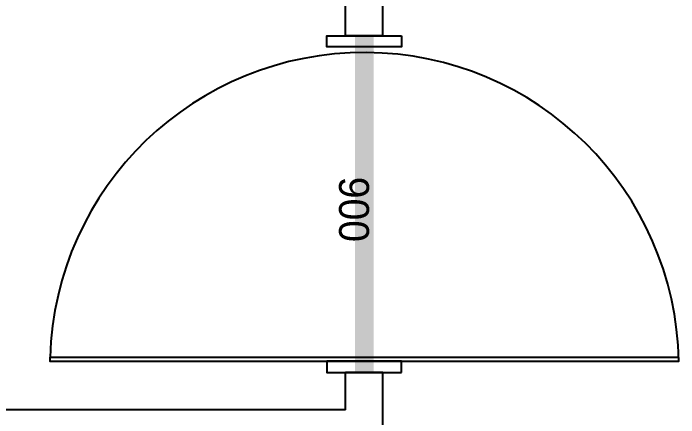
# Model space of a CAD drawing. Extents: x 11477420 to 23072185, y -28506554 to -14238804.
# Drawn here: x 11485309 to 11487086, y -14320450 to -14319369 of the extents above; entities that cross this region are included whole.
import ezdxf
from ezdxf.enums import TextEntityAlignment as Align

# ---------------------------------------------------------------- set-up
doc = ezdxf.new("R2010")
doc.units = 0
doc.header["$LTSCALE"] = 50
doc.header["$MEASUREMENT"] = 0
doc.linetypes.add('HIDDEN', pattern=[0.375, 0.25, -0.125])
doc.layers.get('0').update_dxf_attribs({"linetype": 'CONTINUOUS'})
for name, color, linetype in [('1.천장.벽체선(내벽)', 3, 'CONTINUOUS'), ('2.글자선', 60, 'CONTINUOUS'), ('3.기호.계단선', 30, 'CONTINUOUS'), ('CO-DO-FR', 7, 'CONTINUOUS'), ('CO-DOOR', 8, 'CONTINUOUS')]:
    doc.layers.add(name, color=color, linetype=linetype)
doc.styles.add('W-TEXT2', font='Dotum.ttf')

# ---------------------------------------------------------------- blocks, each defined once
blk = doc.blocks.new('flooor2')
at = {"layer": '1.천장.벽체선(내벽)', "ltscale": 30}
for p, q in [((11520696.1, -14280299.4), (11520696.1, -14279199.4)), ((11520596.1, -14280299.4), (11520596.1, -14279399.4)), ((11520696.1, -14280299.4), (11520596.1, -14280299.4)), ((11520596.1, -14281299.4), (11520596.1, -14281199.4)), ((11520696.1, -14281199.4), (11520596.1, -14281199.4)), ((11520696.1, -14282299.4), (11520696.1, -14281199.4)), ((11520596.1, -14281299.4), (11517596.1, -14281299.4))]:
    blk.add_line(p, q, dxfattribs=at)
at = {"layer": 'CO-DO-FR', "color": 8}
for points in [[(11520746.1, -14280299.4), (11520746.1, -14280329.4), (11520546.1, -14280329.4), (11520546.1, -14280299.4)], [(11520746.1, -14281199.4), (11520746.1, -14281169.4), (11520546.1, -14281169.4), (11520546.1, -14281199.4)]]:
    blk.add_lwpolyline(points, close=True, dxfattribs=at)
at = {"layer": 'CO-DOOR'}
blk.add_lwpolyline([(11521486.1, -14281159.4), (11519806.1, -14281159.4), (11519806.1, -14281169.4), (11521486.1, -14281169.4)], close=True, dxfattribs=at)
blk.add_arc((11520646.4, -14281184.2), 839.8, 1.0082, 178.3093, dxfattribs=at)
at = {"layer": '2.글자선', "color": 8, "style": 'W-TEXT2'}
blk.add_text('900', height=80, rotation=270, dxfattribs=at).set_placement((11520618.9, -14280763.7), align=Align.MIDDLE_CENTER)

msp = doc.modelspace()

# ---------------------------------------------------------------- linework, layer by layer
at = {"layer": '3.기호.계단선', "linetype": 'HIDDEN', "ltscale": 10, "const_width": 50}
msp.add_lwpolyline([(11486246.1, -14320329), (11486246.1, -14319429)], dxfattribs=at)

# ---------------------------------------------------------------- block references
msp.add_blockref('flooor2', (-34400, -39129.5))

doc.saveas('drawing.dxf')
